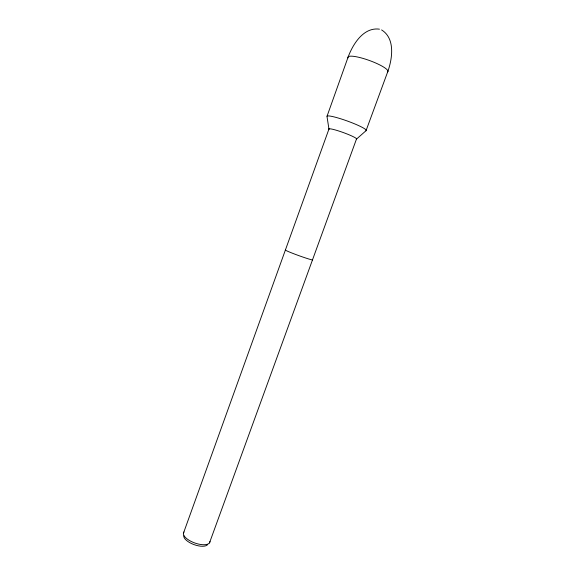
<?xml version="1.0" encoding="UTF-8"?>
<svg xmlns="http://www.w3.org/2000/svg" width="575" height="575" viewBox="0 0 575 575"><rect width="100%" height="100%" fill="white"/><g stroke="black" fill="none" stroke-linecap="round" stroke-linejoin="round"><path stroke-width="0.86" d="M327.089 116.1L348.198 56.817C353.036 43.98 363.594 26.968 379.471 29.167M183.396 533.341L329.015 128.872M209.487 542.908L356.565 138.812M366.217 130.209L387.96 71.12C392.466 58.176 395.255 38.338 381.599 29.929M209.983 541.477A13.987 5.793 19.9 0 1 194.573 542.908A13.987 5.793 19.9 0 1 184.007 531.954M312.534 259.713A14.512 0.726 19.9 0 1 298.59 255.544A14.512 0.726 19.9 0 1 285.545 249.931M207.654 544.568A12.815 5.348 19.9 0 1 193.976 544.59A12.815 5.348 19.9 0 1 183.748 535.792M348.012 57.903A21.246 4.154 19.9 0 1 369.157 60.404A21.246 4.154 19.9 0 1 387.514 72.112M365.916 130.798L356.399 139.186A14.742 1.56 19.9 0 0 343.131 132.494A14.742 1.56 19.9 0 0 328.979 129.296L327.053 116.782A20.916 2.494 19.9 0 1 347.228 120.987A20.916 2.494 19.9 0 1 365.916 130.798"/></g></svg>
